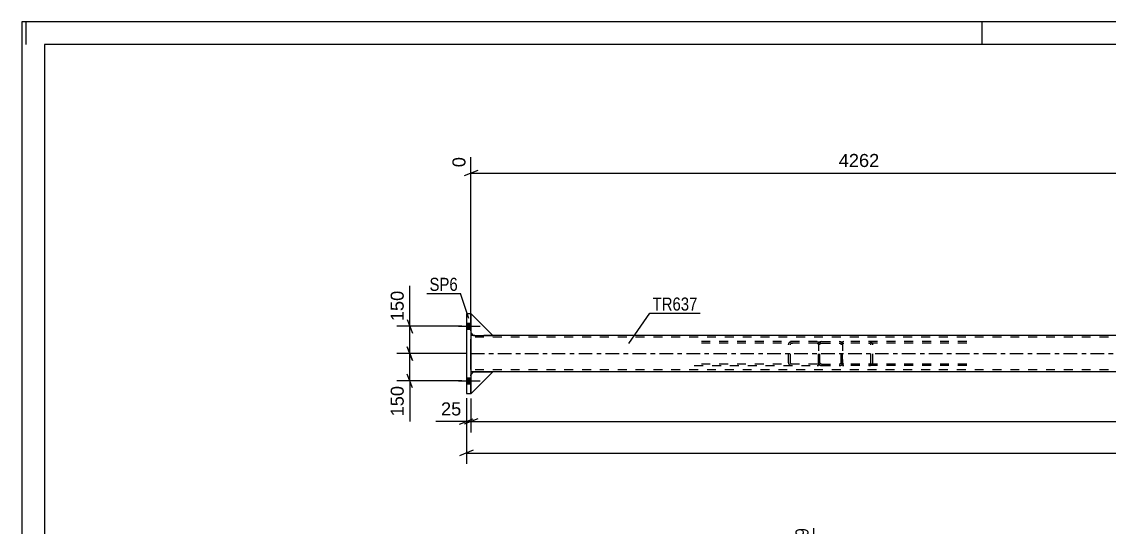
# Model space of a CAD drawing. Header units: millimetres. Extents: x -98 to 743, y -438 to 156.
# Drawn here: x -97.7 to 141.2, y 45 to 156.1 of the extents above; entities that cross this region are included whole.
import ezdxf

# ---------------------------------------------------------------- set-up
doc = ezdxf.new("R2010")
doc.units = ezdxf.units.MM
doc.linetypes.add('DXK_LINE_DOT2', pattern=[3.9198, 1.9599, -1.9599])
doc.linetypes.add('DXK_LINE_DOT3', pattern=[5.9187, 2.979, -0.9799, 0.9799, -0.9799])
doc.styles.add('Arial', font='ARIAL.TTF', dxfattribs={"height": 0.2})
doc.styles.add('Arial Narrow', font='ARIALN.TTF', dxfattribs={"height": 0.2})

# ---------------------------------------------------------------- blocks, each defined once
blk = doc.blocks.new('Unknown-761554712-1131')
at = {"color": 5, "linetype": 'Continuous'}
for p, q in [((743.33, 156.09), (-97.67, 156.09)), ((-97.67, 156.09), (-97.67, -437.91)), ((-96.67, 151.09), (-96.67, 156.09)), ((113.33, 151.09), (113.33, 156.09)), ((738.33, 151.09), (-92.67, 151.09)), ((-92.67, 151.09), (-92.67, -432.91))]:
    blk.add_line(p, q, dxfattribs=at)
blk = doc.blocks.new('Part-761554712-4814 - 4715')
at = {"color": 7, "linetype": 'DXK_LINE_DOT2'}
for p, q in [((5.8, 87.19), (1, 91.99)), ((1, 91.99), (1, 87.79)), ((1, 87.79), (1.6, 87.19)), ((1.6, 87.19), (5.8, 87.19))]:
    blk.add_line(p, q, dxfattribs=at)
blk = doc.blocks.new('Part-761554712-4725 - 4715')
at = {"color": 2, "linetype": 'Continuous'}
for p, q in [((0, 91.99), (1, 91.99)), ((0, 91.99), (0, 74.39)), ((1, 91.99), (1, 74.39)), ((0, 74.39), (1, 74.39))]:
    blk.add_line(p, q, dxfattribs=at)
blk = doc.blocks.new('Bolt-761554712-4719 - 4715')
at = {"linetype": 'Continuous'}
for points in [[(1, 88.53), (1, 89.85), (0, 89.85), (0, 88.53)], [(1, 88.53), (1, 89.85), (0, 89.85), (0, 88.53)], [(1, 76.53), (1, 77.85), (0, 77.85), (0, 76.53)], [(1, 76.53), (1, 77.85), (0, 77.85), (0, 76.53)]]:
    blk.add_hatch(color=1, dxfattribs=at).paths.add_polyline_path(points)
at = {"color": 1, "linetype": 'Continuous'}
for p, q in [((-1.76, 89.19), (3, 89.19)), ((-1.76, 89.19), (3, 89.19)), ((0, 89.85), (1, 89.85)), ((0, 89.85), (1, 89.85)), ((0, 88.53), (1, 88.53)), ((0, 88.53), (1, 88.53)), ((-1.76, 77.19), (3, 77.19)), ((-1.76, 77.19), (3, 77.19)), ((0, 77.85), (1, 77.85)), ((0, 77.85), (1, 77.85)), ((0, 76.53), (1, 76.53)), ((0, 76.53), (1, 76.53))]:
    blk.add_line(p, q, dxfattribs=at)
blk = doc.blocks.new('Part-761554712-4742 - 4715')
at = {"color": 7, "linetype": 'DXK_LINE_DOT2'}
for p, q in [((77.41, 85.43), (77.36, 85.19)), ((77.36, 81.19), (77.36, 85.19)), ((77.68, 85.19), (77.71, 85.31)), ((77.68, 81.19), (77.68, 85.19)), ((78, 85.83), (77.76, 85.78)), ((77.88, 85.48), (78, 85.51)), ((78, 85.83), (82, 85.83)), ((78, 85.51), (82, 85.51)), ((82.25, 85.78), (82, 85.83)), ((82, 85.51), (82.12, 85.48)), ((82.3, 85.31), (82.32, 85.19)), ((82.32, 81.19), (82.32, 85.19)), ((82.64, 85.19), (82.59, 85.43)), ((82.64, 81.19), (82.64, 85.19)), ((77.36, 81.19), (77.41, 80.94)), ((77.71, 81.06), (77.68, 81.19)), ((77.76, 80.59), (78, 80.55)), ((78, 80.87), (77.88, 80.89)), ((78, 80.87), (82, 80.87)), ((78, 80.55), (82, 80.55)), ((82.12, 80.89), (82, 80.87)), ((82, 80.55), (82.25, 80.59)), ((82.32, 81.19), (82.3, 81.06)), ((82.59, 80.94), (82.64, 81.19))]:
    blk.add_line(p, q, dxfattribs=at)
for centre, radius, start, end in [((78, 85.19), 0.64, 112.5, 157.5), ((78, 85.19), 0.32, 112.5, 157.5), ((82, 85.19), 0.32, 22.5, 67.5), ((82, 85.19), 0.64, 22.5, 67.5), ((78, 81.19), 0.64, 202.5, 247.5), ((78, 81.19), 0.32, 202.5, 247.5), ((82, 81.19), 0.32, 292.5, 337.5), ((82, 81.19), 0.64, 292.5, 337.5)]:
    blk.add_arc(centre, radius, start, end, dxfattribs=at)
blk = doc.blocks.new('Part-761554712-4744 - 4715')
at = {"color": 7, "linetype": 'DXK_LINE_DOT2'}
for p, q in [((77.1, 85.83), (50.07, 85.83)), ((77.1, 85.51), (50.07, 85.51)), ((70.8, 85.43), (70.73, 85.19)), ((70.73, 81.19), (70.73, 85.19)), ((71.17, 85.19), (71.21, 85.31)), ((71.17, 81.19), (71.17, 85.19)), ((71.61, 85.83), (71.28, 85.78)), ((71.45, 85.48), (71.61, 85.51)), ((77.1, 85.83), (77.36, 85.79)), ((77.1, 85.51), (77.27, 85.48)), ((77.27, 85.48), (77.36, 85.44)), ((77.36, 85.79), (77.36, 80.58)), ((77.1, 80.87), (50.07, 80.87)), ((50.07, 80.55), (77.1, 80.55)), ((70.73, 81.19), (70.8, 80.94)), ((71.21, 81.06), (71.17, 81.19)), ((71.28, 80.59), (71.61, 80.55)), ((71.61, 80.87), (71.45, 80.89)), ((77.27, 80.89), (77.1, 80.87)), ((77.1, 80.55), (77.36, 80.58)), ((77.36, 80.93), (77.27, 80.89))]:
    blk.add_line(p, q, dxfattribs=at)
for centre, radius, start, end in [((71.48, 85), 0.802, 104.5547, 147.5896), ((71.55, 85.09), 0.401, 104.5547, 147.5896), ((71.48, 81.37), 0.802, 212.4104, 255.4453), ((71.55, 81.28), 0.401, 212.4104, 255.4453)]:
    blk.add_arc(centre, radius, start, end, dxfattribs=at)
blk = doc.blocks.new('Part-761554712-4746 - 4715')
at = {"color": 7, "linetype": 'DXK_LINE_DOT2'}
for p, q in [((82.9, 85.83), (82.64, 85.79)), ((82.64, 85.79), (82.64, 80.58)), ((82.64, 85.44), (82.73, 85.48)), ((82.73, 85.48), (82.9, 85.51)), ((109.93, 85.83), (82.9, 85.83)), ((109.93, 85.51), (82.9, 85.51)), ((88.73, 85.78), (88.39, 85.83)), ((88.39, 85.51), (88.56, 85.48)), ((88.8, 85.31), (88.83, 85.19)), ((88.83, 81.19), (88.83, 85.19)), ((89.27, 85.19), (89.2, 85.43)), ((89.27, 81.19), (89.27, 85.19)), ((82.73, 80.89), (82.64, 80.93)), ((82.64, 80.58), (82.9, 80.55)), ((82.9, 80.87), (82.73, 80.89)), ((109.93, 80.87), (82.9, 80.87)), ((109.93, 80.55), (82.9, 80.55)), ((88.56, 80.89), (88.39, 80.87)), ((88.39, 80.55), (88.73, 80.59)), ((88.83, 81.19), (88.8, 81.06)), ((89.2, 80.94), (89.27, 81.19))]:
    blk.add_line(p, q, dxfattribs=at)
for centre, radius, start, end in [((88.46, 85.09), 0.401, 32.4105, 75.4453), ((88.52, 85), 0.802, 32.4105, 75.4453), ((88.46, 81.28), 0.401, 284.5547, 327.5895), ((88.52, 81.37), 0.802, 284.5547, 327.5895)]:
    blk.add_arc(centre, radius, start, end, dxfattribs=at)
blk = doc.blocks.new('Part-761554712-4811 - 4715')
at = {"color": 7, "linetype": 'DXK_LINE_DOT2'}
for p, q in [((1, 78.55), (1.6, 79.15)), ((5.8, 79.15), (1, 74.35)), ((1.6, 79.15), (5.8, 79.15)), ((1, 74.35), (1, 78.55))]:
    blk.add_line(p, q, dxfattribs=at)
blk = doc.blocks.new('Part-761554712-4812 - 4715')
at = {"color": 2, "linetype": 'Continuous'}
for p, q in [((1, 78.55), (1.6, 79.15)), ((1, 74.35), (5.8, 79.15)), ((1.6, 79.15), (5.8, 79.15)), ((1, 74.35), (1, 74.39))]:
    blk.add_line(p, q, dxfattribs=at)
at = {"color": 7, "linetype": 'DXK_LINE_DOT2'}
blk.add_line((1, 74.39), (1, 78.55), dxfattribs=at)
blk = doc.blocks.new('Part-761554712-4815 - 4715')
at = {"color": 2, "linetype": 'Continuous'}
for p, q in [((5.8, 87.19), (1, 91.99)), ((1, 87.79), (1.6, 87.19)), ((1.6, 87.19), (5.8, 87.19))]:
    blk.add_line(p, q, dxfattribs=at)
at = {"color": 7, "linetype": 'DXK_LINE_DOT2'}
blk.add_line((1, 91.99), (1, 87.79), dxfattribs=at)
blk = doc.blocks.new('Part-761554712-4816 - 4715')
at = {"color": 7, "linetype": 'DXK_LINE_DOT2'}
for p, q in [((5.8, 87.19), (1, 91.99)), ((1, 91.99), (1, 87.79)), ((1, 87.79), (1.6, 87.19)), ((1.6, 87.19), (5.8, 87.19))]:
    blk.add_line(p, q, dxfattribs=at)
blk = doc.blocks.new('Part-761554712-4770 - 4715')
at = {"color": 2, "linetype": 'Continuous'}
for p, q in [((1.6, 87.19), (1, 87.19)), ((1, 79.99), (1, 86.39)), ((171.49, 87.19), (5.8, 87.19)), ((572.24, 79.19), (1, 79.19))]:
    blk.add_line(p, q, dxfattribs=at)
at = {"color": 7, "linetype": 'DXK_LINE_DOT2'}
for p, q in [((1, 87.19), (1, 86.39)), ((1, 87.19), (1, 86.95)), ((572.24, 86.79), (1, 86.79)), ((5.8, 87.19), (1.6, 87.19)), ((1, 79.68), (1, 79.99)), ((1, 79.99), (1, 79.19)), ((572.24, 79.59), (1, 79.59))]:
    blk.add_line(p, q, dxfattribs=at)
at = {"color": 7, "linetype": 'DXK_LINE_DOT3'}
blk.add_line((1, 83.19), (572.24, 83.19), dxfattribs=at)
blk = doc.blocks.new('Part-761554712-4813 - 4715')
at = {"color": 7, "linetype": 'DXK_LINE_DOT2'}
for p, q in [((1, 78.55), (1.6, 79.15)), ((5.8, 79.15), (1, 74.35)), ((1.6, 79.15), (5.8, 79.15)), ((1, 74.35), (1, 78.55))]:
    blk.add_line(p, q, dxfattribs=at)
blk = doc.blocks.new('StraightDimension-761554712-2435 - 1694')
at = {"color": 7, "linetype": 'Continuous'}
for p, q in [((76.36, -5), (76.36, 44.84)), ((69.73, -5), (69.73, 40.34)), ((68.23, 31.13), (71.23, 32.33)), ((69.73, 31.73), (76.36, 31.73)), ((77.86, 32.33), (74.86, 31.13))]:
    blk.add_line(p, q, dxfattribs=at)
at = {"color": 0}
blk.add_wipeout([(76.39, 32.48), (76.39, 36.68), (69.71, 36.68), (69.71, 32.48)], dxfattribs=at)
at = {"color": 0, "linetype": 'Continuous'}
blk.add_wipeout([(75.76, 45.44), (71.56, 45.44), (71.56, 36.93), (75.76, 36.93)], dxfattribs=at)
at = {"color": 3, "linetype": 'Continuous', "style": 'Arial Narrow'}
blk.add_text('1909', height=2.863, rotation=90.0002, dxfattribs=at).set_placement((75.16, 37.53))
at = {"color": 3, "style": 'Arial Narrow'}
blk.add_text('166', height=2.863, dxfattribs=at).set_placement((70.31, 33.08))
blk = doc.blocks.new('StraightDimension-761554712-10786 - 4715')
at = {"color": 7, "linetype": 'Continuous'}
for p, q in [((171.49, 90.26), (171.49, 133.02)), ((1, 88.19), (1, 126.35)), ((2.5, 123.43), (-0.5, 122.23)), ((1, 122.83), (171.49, 122.83)), ((169.99, 122.23), (172.99, 123.43))]:
    blk.add_line(p, q, dxfattribs=at)
at = {"color": 0, "linetype": 'Continuous'}
for points in [[(170.89, 133.62), (166.69, 133.62), (166.69, 123.53), (170.89, 123.53)], [(0.4, 126.95), (-3.8, 126.95), (-3.8, 123.53), (0.4, 123.53)]]:
    blk.add_wipeout(points, dxfattribs=at)
at = {"color": 0}
blk.add_wipeout([(91.29, 123.58), (91.29, 127.78), (81.2, 127.78), (81.2, 123.58)], dxfattribs=at)
at = {"color": 3, "linetype": 'Continuous', "style": 'Arial'}
for s, height, p in [('4262', 2.865, (170.29, 124.13)), ('0', 2.87, (-0.2, 124.13))]:
    blk.add_text(s, height=height, rotation=90.0002, dxfattribs=at).set_placement(p)
at = {"color": 3, "style": 'Arial'}
blk.add_text('4262', height=2.865, dxfattribs=at).set_placement((81.8, 124.18))
blk = doc.blocks.new('StraightDimension-761554712-11048 - 4715')
at = {"color": 7, "linetype": 'Continuous'}
for p, q in [((1, 73.35), (1, 65.85)), ((2.5, 68.85), (-0.5, 67.65)), ((1, 68.25), (586.74, 68.25))]:
    blk.add_line(p, q, dxfattribs=at)
blk = doc.blocks.new('StraightDimension-761554712-11049 - 4715')
at = {"color": 7, "linetype": 'Continuous'}
for p, q in [((0, 73.39), (0, 65.85)), ((1, 73.35), (1, 65.85)), ((-1.5, 67.65), (1.5, 68.85)), ((2.5, 68.85), (-0.5, 67.65)), ((0, 68.25), (1, 68.25))]:
    blk.add_line(p, q, dxfattribs=at)
at = {"color": 0}
blk.add_wipeout([(-0.52, 69), (-0.52, 73.2), (-6.17, 73.2), (-6.17, 69)], dxfattribs=at)
at = {"color": 7, "linetype": 'Continuous'}
blk.add_line((0, 68.25), (-6.7, 68.25), dxfattribs=at)
blk.add_line((0, 68.25), (-6.7, 68.25), dxfattribs=at)
at = {"color": 3, "style": 'Arial'}
blk.add_text('25', height=2.865, dxfattribs=at).set_placement((-5.57, 69.6))
blk = doc.blocks.new('StraightDimension-761554712-11129 - 4715')
at = {"color": 7, "linetype": 'Continuous'}
for p, q in [((-1, 89.19), (-15.26, 89.19)), ((-13.01, 90.69), (-11.81, 87.69)), ((-12.41, 83.19), (-12.41, 89.19)), ((-11.81, 81.69), (-13.01, 84.69)), ((0, 83.19), (-15.26, 83.19))]:
    blk.add_line(p, q, dxfattribs=at)
at = {"color": 0}
blk.add_wipeout([(-13.16, 97.58), (-17.36, 97.58), (-17.36, 89.71), (-13.16, 89.71)], dxfattribs=at)
at = {"color": 7, "linetype": 'Continuous'}
blk.add_line((-12.41, 89.19), (-12.41, 98.11), dxfattribs=at)
blk.add_line((-12.41, 89.19), (-12.41, 98.11), dxfattribs=at)
at = {"color": 3, "style": 'Arial'}
blk.add_text('150', height=2.865, rotation=90.0002, dxfattribs=at).set_placement((-13.76, 90.31))
blk = doc.blocks.new('StraightDimension-761554712-11130 - 4715')
at = {"color": 7, "linetype": 'Continuous'}
for p, q in [((-13.01, 84.69), (-11.81, 81.69)), ((0, 83.19), (-15.26, 83.19)), ((-12.41, 77.19), (-12.41, 83.19)), ((-1, 77.19), (-15.26, 77.19)), ((-11.81, 75.69), (-13.01, 78.69))]:
    blk.add_line(p, q, dxfattribs=at)
at = {"color": 0}
blk.add_wipeout([(-13.16, 76.66), (-17.36, 76.66), (-17.36, 68.79), (-13.16, 68.79)], dxfattribs=at)
at = {"color": 7, "linetype": 'Continuous'}
blk.add_line((-12.41, 77.19), (-12.41, 68.26), dxfattribs=at)
blk.add_line((-12.41, 77.19), (-12.41, 68.26), dxfattribs=at)
at = {"color": 3, "style": 'Arial'}
blk.add_text('150', height=2.865, rotation=90.0002, dxfattribs=at).set_placement((-13.76, 69.39))
blk = doc.blocks.new('StraightDimension-761554712-11148 - 4715')
at = {"color": 7, "linetype": 'Continuous'}
for p, q in [((0, 73.39), (0, 58.94)), ((1.5, 61.94), (-1.5, 60.74)), ((0, 61.34), (587.74, 61.34))]:
    blk.add_line(p, q, dxfattribs=at)
blk = doc.blocks.new('Mark-761554712-4721 - 4715')
at = {"color": 0}
blk.add_wipeout([(-1.89, 96.97), (-1.89, 99.97), (-8.1, 99.97), (-8.1, 96.97)], dxfattribs=at)
blk.add_wipeout([(-1.89, 96.97), (-1.89, 99.97), (-8.1, 99.97), (-8.1, 96.97)], dxfattribs=at)
at = {"color": 30, "linetype": 'Continuous'}
for p in [(-8.7, 96.37), (0.57, 90.89)]:
    blk.add_line(p, (-1.29, 96.37), dxfattribs=at)
at = {"color": 3, "style": 'Arial Narrow'}
blk.add_text('SP6', height=2.863, dxfattribs=at).set_placement((-8.1, 96.97))
blk = doc.blocks.new('Mark-761554712-4766 - 4715')
at = {"color": 0}
blk.add_wipeout([(50.77, 92.64), (50.77, 95.64), (40.91, 95.64), (40.91, 92.64)], dxfattribs=at)
blk.add_wipeout([(50.77, 92.64), (50.77, 95.64), (40.91, 95.64), (40.91, 92.64)], dxfattribs=at)
at = {"color": 30, "linetype": 'Continuous'}
for p, q in [((35.71, 85.39), (40.31, 92.04)), ((40.31, 92.04), (51.37, 92.04))]:
    blk.add_line(p, q, dxfattribs=at)
at = {"color": 3, "style": 'Arial Narrow'}
blk.add_text('TR637', height=2.863, dxfattribs=at).set_placement((40.91, 92.64))

msp = doc.modelspace()

# ---------------------------------------------------------------- block references
for name in ['Unknown-761554712-1131', 'Part-761554712-4725 - 4715', 'Part-761554712-4814 - 4715', 'Part-761554712-4815 - 4715', 'Part-761554712-4816 - 4715', 'Bolt-761554712-4719 - 4715', 'Part-761554712-4770 - 4715', 'Part-761554712-4744 - 4715', 'Part-761554712-4742 - 4715', 'Part-761554712-4746 - 4715', 'Part-761554712-4811 - 4715', 'Part-761554712-4812 - 4715', 'Part-761554712-4813 - 4715']:
    msp.add_blockref(name, (0, 0))

# ---------------------------------------------------------------- next in the draw order: block references
for name in ['StraightDimension-761554712-10786 - 4715', 'StraightDimension-761554712-11048 - 4715', 'StraightDimension-761554712-2435 - 1694']:
    msp.add_blockref(name, (0, 0))

# ---------------------------------------------------------------- next in the draw order: block references
for name in ['StraightDimension-761554712-11129 - 4715', 'Mark-761554712-4766 - 4715', 'StraightDimension-761554712-11049 - 4715']:
    msp.add_blockref(name, (0, 0))

# ---------------------------------------------------------------- next in the draw order: block references
for name in ['Mark-761554712-4721 - 4715', 'StraightDimension-761554712-11130 - 4715']:
    msp.add_blockref(name, (0, 0))

# ---------------------------------------------------------------- next in the draw order: block references
msp.add_blockref('StraightDimension-761554712-11148 - 4715', (0, 0))

doc.saveas('drawing.dxf')
